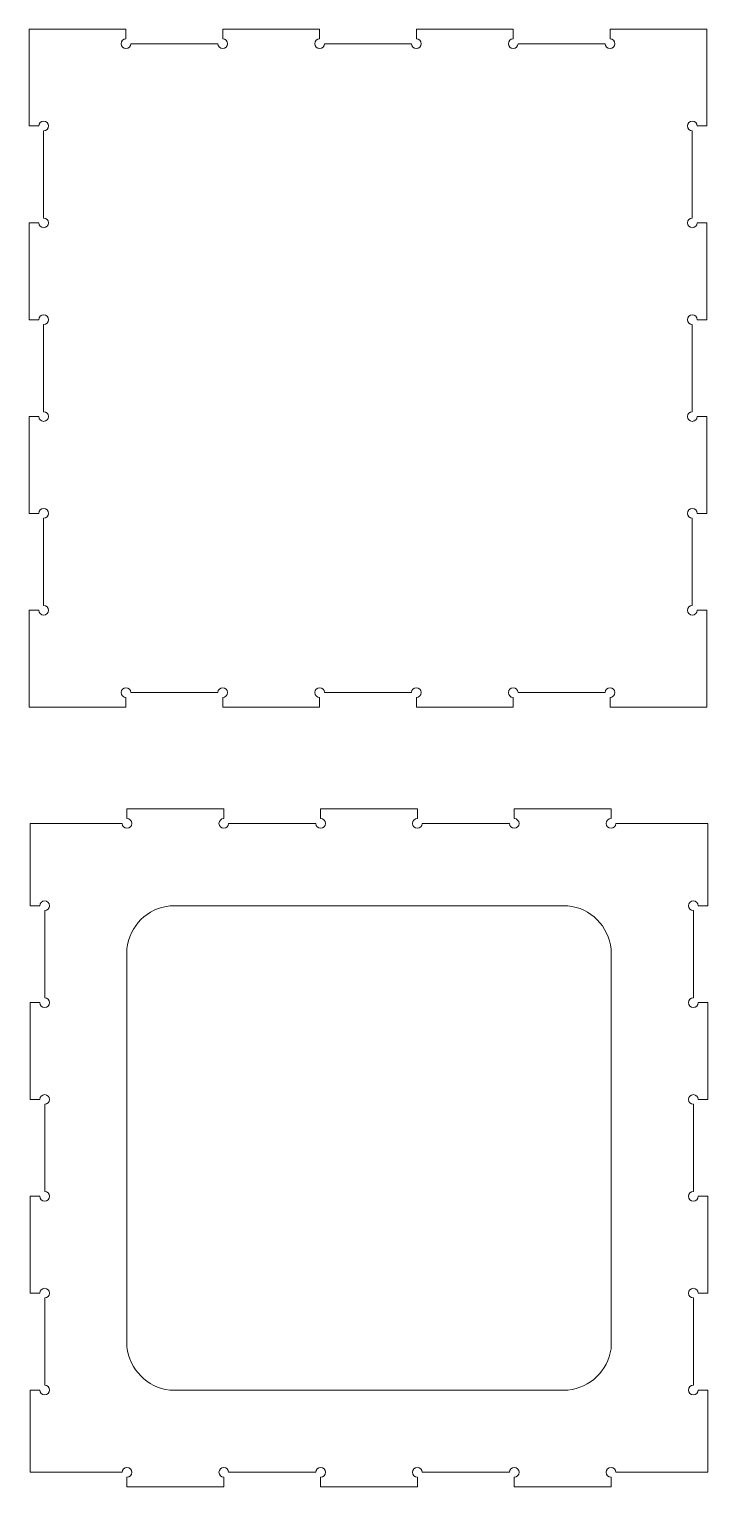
# Model space of a CAD drawing. Header units: centimetres. Extents: x -64 to 66, y 7 to 67.
# Drawn here: x -28.1 to -0.1, y 7.1 to 67.3 of the extents above; entities that cross this region are included whole.
import ezdxf

# ---------------------------------------------------------------- set-up
doc = ezdxf.new("R2010")
doc.units = ezdxf.units.CM
doc.header["$MEASUREMENT"] = 0
doc.layers.add('layer 1', color=7, linetype='Continuous')

msp = doc.modelspace()

# ---------------------------------------------------------------- linework, layer by layer
at = {"layer": 'layer 1', "color": 250, "lineweight": 20}
for points, knots in [([(-28.13626, 63.33333), (-28.13626, 63.33333), (-28.13626, 67.33333), (-28.13626, 67.33333), (-28.13626, 67.33333), (-28.13626, 67.33333), (-24.13627, 67.33333), (-24.13627, 67.33333)], [0, 0, 0, 0, 0.33333333, 0.33333333, 0.33333333, 0.33333333, 1, 1, 1, 1]), ([(-23.93627, 66.73333), (-23.93627, 66.62287), (-24.02581, 66.53333), (-24.13627, 66.53333), (-24.13627, 66.53333), (-24.24673, 66.53333), (-24.33627, 66.62287), (-24.33627, 66.73333), (-24.33627, 66.73333), (-24.33627, 66.84379), (-24.24673, 66.93333), (-24.13627, 66.93333)], [0, 0, 0, 0, 0.25, 0.25, 0.25, 0.25, 0.5, 0.5, 0.5, 0.5, 1, 1, 1, 1]), ([(-20.13627, 66.93333), (-20.02581, 66.93333), (-19.93627, 66.84379), (-19.93627, 66.73333), (-19.93627, 66.73333), (-19.93627, 66.62287), (-20.02581, 66.53333), (-20.13627, 66.53333), (-20.13627, 66.53333), (-20.24673, 66.53333), (-20.33627, 66.62287), (-20.33627, 66.73333)], [0, 0, 0, 0, 0.25, 0.25, 0.25, 0.25, 0.5, 0.5, 0.5, 0.5, 1, 1, 1, 1]), ([(-15.93626, 66.73333), (-15.93626, 66.62287), (-16.0258, 66.53333), (-16.13626, 66.53333), (-16.13626, 66.53333), (-16.24672, 66.53333), (-16.33626, 66.62287), (-16.33626, 66.73333), (-16.33626, 66.73333), (-16.33626, 66.84379), (-16.24672, 66.93333), (-16.13626, 66.93333)], [0, 0, 0, 0, 0.25, 0.25, 0.25, 0.25, 0.5, 0.5, 0.5, 0.5, 1, 1, 1, 1]), ([(-12.13626, 66.93333), (-12.0258, 66.93333), (-11.93626, 66.84379), (-11.93626, 66.73333), (-11.93626, 66.73333), (-11.93626, 66.62287), (-12.0258, 66.53333), (-12.13626, 66.53333), (-12.13626, 66.53333), (-12.24672, 66.53333), (-12.33626, 66.62287), (-12.33626, 66.73333)], [0, 0, 0, 0, 0.25, 0.25, 0.25, 0.25, 0.5, 0.5, 0.5, 0.5, 1, 1, 1, 1]), ([(-7.93627, 66.73333), (-7.93627, 66.62287), (-8.02581, 66.53333), (-8.13627, 66.53333), (-8.13627, 66.53333), (-8.24673, 66.53333), (-8.33627, 66.62287), (-8.33627, 66.73333), (-8.33627, 66.73333), (-8.33627, 66.84379), (-8.24673, 66.93333), (-8.13627, 66.93333)], [0, 0, 0, 0, 0.25, 0.25, 0.25, 0.25, 0.5, 0.5, 0.5, 0.5, 1, 1, 1, 1]), ([(-4.13627, 66.93333), (-4.02581, 66.93333), (-3.93627, 66.84379), (-3.93627, 66.73333), (-3.93627, 66.73333), (-3.93627, 66.62287), (-4.02581, 66.53333), (-4.13627, 66.53333), (-4.13627, 66.53333), (-4.24673, 66.53333), (-4.33627, 66.62287), (-4.33627, 66.73333)], [0, 0, 0, 0, 0.25, 0.25, 0.25, 0.25, 0.5, 0.5, 0.5, 0.5, 1, 1, 1, 1]), ([(-4.13627, 67.33333), (-4.13627, 67.33333), (-0.13626, 67.33333), (-0.13626, 67.33333), (-0.13626, 67.33333), (-0.13626, 67.33333), (-0.13626, 63.33333), (-0.13626, 63.33333)], [0, 0, 0, 0, 0.33333333, 0.33333333, 0.33333333, 0.33333333, 1, 1, 1, 1]), ([(-27.73626, 63.33333), (-27.73626, 63.44379), (-27.64672, 63.53333), (-27.53626, 63.53333), (-27.53626, 63.53333), (-27.4258, 63.53333), (-27.33626, 63.44379), (-27.33626, 63.33333), (-27.33626, 63.33333), (-27.33626, 63.22287), (-27.4258, 63.13333), (-27.53626, 63.13333)], [0, 0, 0, 0, 0.25, 0.25, 0.25, 0.25, 0.5, 0.5, 0.5, 0.5, 1, 1, 1, 1]), ([(-0.73626, 63.13333), (-0.84672, 63.13333), (-0.93626, 63.22287), (-0.93626, 63.33333), (-0.93626, 63.33333), (-0.93626, 63.44379), (-0.84672, 63.53333), (-0.73626, 63.53333), (-0.73626, 63.53333), (-0.6258, 63.53333), (-0.53626, 63.44379), (-0.53626, 63.33333)], [0, 0, 0, 0, 0.25, 0.25, 0.25, 0.25, 0.5, 0.5, 0.5, 0.5, 1, 1, 1, 1]), ([(-27.53626, 59.53333), (-27.4258, 59.53333), (-27.33626, 59.44379), (-27.33626, 59.33333), (-27.33626, 59.33333), (-27.33626, 59.22287), (-27.4258, 59.13333), (-27.53626, 59.13333), (-27.53626, 59.13333), (-27.64672, 59.13333), (-27.73626, 59.22287), (-27.73626, 59.33333)], [0, 0, 0, 0, 0.25, 0.25, 0.25, 0.25, 0.5, 0.5, 0.5, 0.5, 1, 1, 1, 1]), ([(-0.53626, 59.33333), (-0.53626, 59.22287), (-0.6258, 59.13333), (-0.73626, 59.13333), (-0.73626, 59.13333), (-0.84672, 59.13333), (-0.93626, 59.22287), (-0.93626, 59.33333), (-0.93626, 59.33333), (-0.93626, 59.44379), (-0.84672, 59.53333), (-0.73626, 59.53333)], [0, 0, 0, 0, 0.25, 0.25, 0.25, 0.25, 0.5, 0.5, 0.5, 0.5, 1, 1, 1, 1]), ([(-27.73626, 55.33333), (-27.73626, 55.44379), (-27.64672, 55.53333), (-27.53626, 55.53333), (-27.53626, 55.53333), (-27.4258, 55.53333), (-27.33626, 55.44379), (-27.33626, 55.33333), (-27.33626, 55.33333), (-27.33626, 55.22287), (-27.4258, 55.13333), (-27.53626, 55.13333)], [0, 0, 0, 0, 0.25, 0.25, 0.25, 0.25, 0.5, 0.5, 0.5, 0.5, 1, 1, 1, 1]), ([(-0.73626, 55.13333), (-0.84672, 55.13333), (-0.93626, 55.22287), (-0.93626, 55.33333), (-0.93626, 55.33333), (-0.93626, 55.44379), (-0.84672, 55.53333), (-0.73626, 55.53333), (-0.73626, 55.53333), (-0.6258, 55.53333), (-0.53626, 55.44379), (-0.53626, 55.33333)], [0, 0, 0, 0, 0.25, 0.25, 0.25, 0.25, 0.5, 0.5, 0.5, 0.5, 1, 1, 1, 1]), ([(-27.53626, 51.53333), (-27.4258, 51.53333), (-27.33626, 51.44379), (-27.33626, 51.33333), (-27.33626, 51.33333), (-27.33626, 51.22287), (-27.4258, 51.13333), (-27.53626, 51.13333), (-27.53626, 51.13333), (-27.64672, 51.13333), (-27.73626, 51.22287), (-27.73626, 51.33333)], [0, 0, 0, 0, 0.25, 0.25, 0.25, 0.25, 0.5, 0.5, 0.5, 0.5, 1, 1, 1, 1]), ([(-0.53626, 51.33333), (-0.53626, 51.22287), (-0.6258, 51.13333), (-0.73626, 51.13333), (-0.73626, 51.13333), (-0.84672, 51.13333), (-0.93626, 51.22287), (-0.93626, 51.33333), (-0.93626, 51.33333), (-0.93626, 51.44379), (-0.84672, 51.53333), (-0.73626, 51.53333)], [0, 0, 0, 0, 0.25, 0.25, 0.25, 0.25, 0.5, 0.5, 0.5, 0.5, 1, 1, 1, 1]), ([(-27.73626, 47.33333), (-27.73626, 47.44379), (-27.64672, 47.53333), (-27.53626, 47.53333), (-27.53626, 47.53333), (-27.4258, 47.53333), (-27.33626, 47.44379), (-27.33626, 47.33333), (-27.33626, 47.33333), (-27.33626, 47.22287), (-27.4258, 47.13333), (-27.53626, 47.13333)], [0, 0, 0, 0, 0.25, 0.25, 0.25, 0.25, 0.5, 0.5, 0.5, 0.5, 1, 1, 1, 1]), ([(-0.73626, 47.13333), (-0.84672, 47.13333), (-0.93626, 47.22287), (-0.93626, 47.33333), (-0.93626, 47.33333), (-0.93626, 47.44379), (-0.84672, 47.53333), (-0.73626, 47.53333), (-0.73626, 47.53333), (-0.6258, 47.53333), (-0.53626, 47.44379), (-0.53626, 47.33333)], [0, 0, 0, 0, 0.25, 0.25, 0.25, 0.25, 0.5, 0.5, 0.5, 0.5, 1, 1, 1, 1]), ([(-27.53626, 43.53333), (-27.4258, 43.53333), (-27.33626, 43.44379), (-27.33626, 43.33333), (-27.33626, 43.33333), (-27.33626, 43.22287), (-27.4258, 43.13333), (-27.53626, 43.13333), (-27.53626, 43.13333), (-27.64672, 43.13333), (-27.73626, 43.22287), (-27.73626, 43.33333)], [0, 0, 0, 0, 0.25, 0.25, 0.25, 0.25, 0.5, 0.5, 0.5, 0.5, 1, 1, 1, 1]), ([(-0.53626, 43.33333), (-0.53626, 43.22287), (-0.6258, 43.13333), (-0.73626, 43.13333), (-0.73626, 43.13333), (-0.84672, 43.13333), (-0.93626, 43.22287), (-0.93626, 43.33333), (-0.93626, 43.33333), (-0.93626, 43.44379), (-0.84672, 43.53333), (-0.73626, 43.53333)], [0, 0, 0, 0, 0.25, 0.25, 0.25, 0.25, 0.5, 0.5, 0.5, 0.5, 1, 1, 1, 1]), ([(-24.13627, 39.33333), (-24.13627, 39.33333), (-28.13626, 39.33333), (-28.13626, 39.33333), (-28.13626, 39.33333), (-28.13626, 39.33333), (-28.13626, 43.33333), (-28.13626, 43.33333)], [0, 0, 0, 0, 0.33333333, 0.33333333, 0.33333333, 0.33333333, 1, 1, 1, 1]), ([(-0.13626, 43.33333), (-0.13626, 43.33333), (-0.13626, 39.33333), (-0.13626, 39.33333), (-0.13626, 39.33333), (-0.13626, 39.33333), (-4.13627, 39.33333), (-4.13627, 39.33333)], [0, 0, 0, 0, 0.33333333, 0.33333333, 0.33333333, 0.33333333, 1, 1, 1, 1]), ([(-24.13627, 39.73333), (-24.24673, 39.73333), (-24.33627, 39.82287), (-24.33627, 39.93333), (-24.33627, 39.93333), (-24.33627, 40.04379), (-24.24673, 40.13333), (-24.13627, 40.13333), (-24.13627, 40.13333), (-24.02581, 40.13333), (-23.93627, 40.04379), (-23.93627, 39.93333)], [0, 0, 0, 0, 0.25, 0.25, 0.25, 0.25, 0.5, 0.5, 0.5, 0.5, 1, 1, 1, 1]), ([(-20.33627, 39.93333), (-20.33627, 40.04379), (-20.24673, 40.13333), (-20.13627, 40.13333), (-20.13627, 40.13333), (-20.02581, 40.13333), (-19.93627, 40.04379), (-19.93627, 39.93333), (-19.93627, 39.93333), (-19.93627, 39.82287), (-20.02581, 39.73333), (-20.13627, 39.73333)], [0, 0, 0, 0, 0.25, 0.25, 0.25, 0.25, 0.5, 0.5, 0.5, 0.5, 1, 1, 1, 1]), ([(-16.13626, 39.73333), (-16.24672, 39.73333), (-16.33626, 39.82287), (-16.33626, 39.93333), (-16.33626, 39.93333), (-16.33626, 40.04379), (-16.24672, 40.13333), (-16.13626, 40.13333), (-16.13626, 40.13333), (-16.0258, 40.13333), (-15.93626, 40.04379), (-15.93626, 39.93333)], [0, 0, 0, 0, 0.25, 0.25, 0.25, 0.25, 0.5, 0.5, 0.5, 0.5, 1, 1, 1, 1]), ([(-12.33626, 39.93333), (-12.33626, 40.04379), (-12.24672, 40.13333), (-12.13626, 40.13333), (-12.13626, 40.13333), (-12.0258, 40.13333), (-11.93626, 40.04379), (-11.93626, 39.93333), (-11.93626, 39.93333), (-11.93626, 39.82287), (-12.0258, 39.73333), (-12.13626, 39.73333)], [0, 0, 0, 0, 0.25, 0.25, 0.25, 0.25, 0.5, 0.5, 0.5, 0.5, 1, 1, 1, 1]), ([(-8.13627, 39.73333), (-8.24673, 39.73333), (-8.33627, 39.82287), (-8.33627, 39.93333), (-8.33627, 39.93333), (-8.33627, 40.04379), (-8.24673, 40.13333), (-8.13627, 40.13333), (-8.13627, 40.13333), (-8.02581, 40.13333), (-7.93627, 40.04379), (-7.93627, 39.93333)], [0, 0, 0, 0, 0.25, 0.25, 0.25, 0.25, 0.5, 0.5, 0.5, 0.5, 1, 1, 1, 1]), ([(-4.33627, 39.93333), (-4.33627, 40.04379), (-4.24673, 40.13333), (-4.13627, 40.13333), (-4.13627, 40.13333), (-4.02581, 40.13333), (-3.93627, 40.04379), (-3.93627, 39.93333), (-3.93627, 39.93333), (-3.93627, 39.82287), (-4.02581, 39.73333), (-4.13627, 39.73333)], [0, 0, 0, 0, 0.25, 0.25, 0.25, 0.25, 0.5, 0.5, 0.5, 0.5, 1, 1, 1, 1]), ([(-24.09372, 34.72624), (-23.98326, 34.72624), (-23.89372, 34.6367), (-23.89372, 34.52624), (-23.89372, 34.52624), (-23.89372, 34.41578), (-23.98326, 34.32624), (-24.09372, 34.32624), (-24.09372, 34.32624), (-24.20418, 34.32624), (-24.29372, 34.41578), (-24.29372, 34.52624)], [0, 0, 0, 0, 0.25, 0.25, 0.25, 0.25, 0.5, 0.5, 0.5, 0.5, 1, 1, 1, 1]), ([(-19.89373, 34.52624), (-19.89373, 34.41578), (-19.98327, 34.32624), (-20.09373, 34.32624), (-20.09373, 34.32624), (-20.20419, 34.32624), (-20.29373, 34.41578), (-20.29373, 34.52624), (-20.29373, 34.52624), (-20.29373, 34.6367), (-20.20419, 34.72624), (-20.09373, 34.72624)], [0, 0, 0, 0, 0.25, 0.25, 0.25, 0.25, 0.5, 0.5, 0.5, 0.5, 1, 1, 1, 1]), ([(-16.09373, 34.72624), (-15.98327, 34.72624), (-15.89373, 34.6367), (-15.89373, 34.52624), (-15.89373, 34.52624), (-15.89373, 34.41578), (-15.98327, 34.32624), (-16.09373, 34.32624), (-16.09373, 34.32624), (-16.20419, 34.32624), (-16.29373, 34.41578), (-16.29373, 34.52624)], [0, 0, 0, 0, 0.25, 0.25, 0.25, 0.25, 0.5, 0.5, 0.5, 0.5, 1, 1, 1, 1]), ([(-11.89372, 34.52624), (-11.89372, 34.41578), (-11.98326, 34.32624), (-12.09372, 34.32624), (-12.09372, 34.32624), (-12.20418, 34.32624), (-12.29372, 34.41578), (-12.29372, 34.52624), (-12.29372, 34.52624), (-12.29372, 34.6367), (-12.20418, 34.72624), (-12.09372, 34.72624)], [0, 0, 0, 0, 0.25, 0.25, 0.25, 0.25, 0.5, 0.5, 0.5, 0.5, 1, 1, 1, 1]), ([(-8.09372, 34.72624), (-7.98326, 34.72624), (-7.89372, 34.6367), (-7.89372, 34.52624), (-7.89372, 34.52624), (-7.89372, 34.41578), (-7.98326, 34.32624), (-8.09372, 34.32624), (-8.09372, 34.32624), (-8.20418, 34.32624), (-8.29372, 34.41578), (-8.29372, 34.52624)], [0, 0, 0, 0, 0.25, 0.25, 0.25, 0.25, 0.5, 0.5, 0.5, 0.5, 1, 1, 1, 1]), ([(-3.89373, 34.52624), (-3.89373, 34.41578), (-3.98327, 34.32624), (-4.09373, 34.32624), (-4.09373, 34.32624), (-4.20419, 34.32624), (-4.29373, 34.41578), (-4.29373, 34.52624), (-4.29373, 34.52624), (-4.29373, 34.6367), (-4.20419, 34.72624), (-4.09373, 34.72624)], [0, 0, 0, 0, 0.25, 0.25, 0.25, 0.25, 0.5, 0.5, 0.5, 0.5, 1, 1, 1, 1]), ([(-27.69373, 31.12624), (-27.69373, 31.2367), (-27.60419, 31.32624), (-27.49373, 31.32624), (-27.49373, 31.32624), (-27.38327, 31.32624), (-27.29373, 31.2367), (-27.29373, 31.12624), (-27.29373, 31.12624), (-27.29373, 31.01578), (-27.38327, 30.92624), (-27.49373, 30.92624)], [0, 0, 0, 0, 0.25, 0.25, 0.25, 0.25, 0.5, 0.5, 0.5, 0.5, 1, 1, 1, 1]), ([(-0.69372, 30.92624), (-0.80418, 30.92624), (-0.89372, 31.01578), (-0.89372, 31.12624), (-0.89372, 31.12624), (-0.89372, 31.2367), (-0.80418, 31.32624), (-0.69372, 31.32624), (-0.69372, 31.32624), (-0.58326, 31.32624), (-0.49372, 31.2367), (-0.49372, 31.12624)], [0, 0, 0, 0, 0.25, 0.25, 0.25, 0.25, 0.5, 0.5, 0.5, 0.5, 1, 1, 1, 1]), ([(-27.49373, 27.32624), (-27.38327, 27.32624), (-27.29373, 27.2367), (-27.29373, 27.12624), (-27.29373, 27.12624), (-27.29373, 27.01578), (-27.38327, 26.92624), (-27.49373, 26.92624), (-27.49373, 26.92624), (-27.60419, 26.92624), (-27.69373, 27.01578), (-27.69373, 27.12624)], [0, 0, 0, 0, 0.25, 0.25, 0.25, 0.25, 0.5, 0.5, 0.5, 0.5, 1, 1, 1, 1]), ([(-0.49372, 27.12624), (-0.49372, 27.01578), (-0.58326, 26.92624), (-0.69372, 26.92624), (-0.69372, 26.92624), (-0.80418, 26.92624), (-0.89372, 27.01578), (-0.89372, 27.12624), (-0.89372, 27.12624), (-0.89372, 27.2367), (-0.80418, 27.32624), (-0.69372, 27.32624)], [0, 0, 0, 0, 0.25, 0.25, 0.25, 0.25, 0.5, 0.5, 0.5, 0.5, 1, 1, 1, 1]), ([(-27.69373, 23.12624), (-27.69373, 23.2367), (-27.60419, 23.32624), (-27.49373, 23.32624), (-27.49373, 23.32624), (-27.38327, 23.32624), (-27.29373, 23.2367), (-27.29373, 23.12624), (-27.29373, 23.12624), (-27.29373, 23.01578), (-27.38327, 22.92624), (-27.49373, 22.92624)], [0, 0, 0, 0, 0.25, 0.25, 0.25, 0.25, 0.5, 0.5, 0.5, 0.5, 1, 1, 1, 1]), ([(-0.69372, 22.92624), (-0.80418, 22.92624), (-0.89372, 23.01578), (-0.89372, 23.12624), (-0.89372, 23.12624), (-0.89372, 23.2367), (-0.80418, 23.32624), (-0.69372, 23.32624), (-0.69372, 23.32624), (-0.58326, 23.32624), (-0.49372, 23.2367), (-0.49372, 23.12624)], [0, 0, 0, 0, 0.25, 0.25, 0.25, 0.25, 0.5, 0.5, 0.5, 0.5, 1, 1, 1, 1]), ([(-27.49373, 19.32624), (-27.38327, 19.32624), (-27.29373, 19.2367), (-27.29373, 19.12624), (-27.29373, 19.12624), (-27.29373, 19.01578), (-27.38327, 18.92624), (-27.49373, 18.92624), (-27.49373, 18.92624), (-27.60419, 18.92624), (-27.69373, 19.01578), (-27.69373, 19.12624)], [0, 0, 0, 0, 0.25, 0.25, 0.25, 0.25, 0.5, 0.5, 0.5, 0.5, 1, 1, 1, 1]), ([(-0.49372, 19.12624), (-0.49372, 19.01578), (-0.58326, 18.92624), (-0.69372, 18.92624), (-0.69372, 18.92624), (-0.80418, 18.92624), (-0.89372, 19.01578), (-0.89372, 19.12624), (-0.89372, 19.12624), (-0.89372, 19.2367), (-0.80418, 19.32624), (-0.69372, 19.32624)], [0, 0, 0, 0, 0.25, 0.25, 0.25, 0.25, 0.5, 0.5, 0.5, 0.5, 1, 1, 1, 1]), ([(-27.69373, 15.12624), (-27.69373, 15.2367), (-27.60419, 15.32624), (-27.49373, 15.32624), (-27.49373, 15.32624), (-27.38327, 15.32624), (-27.29373, 15.2367), (-27.29373, 15.12624), (-27.29373, 15.12624), (-27.29373, 15.01578), (-27.38327, 14.92624), (-27.49373, 14.92624)], [0, 0, 0, 0, 0.25, 0.25, 0.25, 0.25, 0.5, 0.5, 0.5, 0.5, 1, 1, 1, 1]), ([(-0.69372, 14.92624), (-0.80418, 14.92624), (-0.89372, 15.01578), (-0.89372, 15.12624), (-0.89372, 15.12624), (-0.89372, 15.2367), (-0.80418, 15.32624), (-0.69372, 15.32624), (-0.69372, 15.32624), (-0.58326, 15.32624), (-0.49372, 15.2367), (-0.49372, 15.12624)], [0, 0, 0, 0, 0.25, 0.25, 0.25, 0.25, 0.5, 0.5, 0.5, 0.5, 1, 1, 1, 1]), ([(-27.49373, 11.32624), (-27.38327, 11.32624), (-27.29373, 11.2367), (-27.29373, 11.12624), (-27.29373, 11.12624), (-27.29373, 11.01578), (-27.38327, 10.92624), (-27.49373, 10.92624), (-27.49373, 10.92624), (-27.60419, 10.92624), (-27.69373, 11.01578), (-27.69373, 11.12624)], [0, 0, 0, 0, 0.25, 0.25, 0.25, 0.25, 0.5, 0.5, 0.5, 0.5, 1, 1, 1, 1]), ([(-0.49372, 11.12624), (-0.49372, 11.01578), (-0.58326, 10.92624), (-0.69372, 10.92624), (-0.69372, 10.92624), (-0.80418, 10.92624), (-0.89372, 11.01578), (-0.89372, 11.12624), (-0.89372, 11.12624), (-0.89372, 11.2367), (-0.80418, 11.32624), (-0.69372, 11.32624)], [0, 0, 0, 0, 0.25, 0.25, 0.25, 0.25, 0.5, 0.5, 0.5, 0.5, 1, 1, 1, 1]), ([(-24.29372, 7.72624), (-24.29372, 7.8367), (-24.20418, 7.92624), (-24.09372, 7.92624), (-24.09372, 7.92624), (-23.98326, 7.92624), (-23.89372, 7.8367), (-23.89372, 7.72624), (-23.89372, 7.72624), (-23.89372, 7.61578), (-23.98326, 7.52624), (-24.09372, 7.52624)], [0, 0, 0, 0, 0.25, 0.25, 0.25, 0.25, 0.5, 0.5, 0.5, 0.5, 1, 1, 1, 1]), ([(-20.09373, 7.52624), (-20.20419, 7.52624), (-20.29373, 7.61578), (-20.29373, 7.72624), (-20.29373, 7.72624), (-20.29373, 7.8367), (-20.20419, 7.92624), (-20.09373, 7.92624), (-20.09373, 7.92624), (-19.98327, 7.92624), (-19.89373, 7.8367), (-19.89373, 7.72624)], [0, 0, 0, 0, 0.25, 0.25, 0.25, 0.25, 0.5, 0.5, 0.5, 0.5, 1, 1, 1, 1]), ([(-16.29373, 7.72624), (-16.29373, 7.8367), (-16.20419, 7.92624), (-16.09373, 7.92624), (-16.09373, 7.92624), (-15.98327, 7.92624), (-15.89373, 7.8367), (-15.89373, 7.72624), (-15.89373, 7.72624), (-15.89373, 7.61578), (-15.98327, 7.52624), (-16.09373, 7.52624)], [0, 0, 0, 0, 0.25, 0.25, 0.25, 0.25, 0.5, 0.5, 0.5, 0.5, 1, 1, 1, 1]), ([(-12.09372, 7.52624), (-12.20418, 7.52624), (-12.29372, 7.61578), (-12.29372, 7.72624), (-12.29372, 7.72624), (-12.29372, 7.8367), (-12.20418, 7.92624), (-12.09372, 7.92624), (-12.09372, 7.92624), (-11.98326, 7.92624), (-11.89372, 7.8367), (-11.89372, 7.72624)], [0, 0, 0, 0, 0.25, 0.25, 0.25, 0.25, 0.5, 0.5, 0.5, 0.5, 1, 1, 1, 1]), ([(-8.29372, 7.72624), (-8.29372, 7.8367), (-8.20418, 7.92624), (-8.09372, 7.92624), (-8.09372, 7.92624), (-7.98326, 7.92624), (-7.89372, 7.8367), (-7.89372, 7.72624), (-7.89372, 7.72624), (-7.89372, 7.61578), (-7.98326, 7.52624), (-8.09372, 7.52624)], [0, 0, 0, 0, 0.25, 0.25, 0.25, 0.25, 0.5, 0.5, 0.5, 0.5, 1, 1, 1, 1]), ([(-4.09373, 7.52624), (-4.20419, 7.52624), (-4.29373, 7.61578), (-4.29373, 7.72624), (-4.29373, 7.72624), (-4.29373, 7.8367), (-4.20419, 7.92624), (-4.09373, 7.92624), (-4.09373, 7.92624), (-3.98327, 7.92624), (-3.89373, 7.8367), (-3.89373, 7.72624)], [0, 0, 0, 0, 0.25, 0.25, 0.25, 0.25, 0.5, 0.5, 0.5, 0.5, 1, 1, 1, 1])]:
    msp.add_open_spline(points, degree=3, knots=knots, dxfattribs=at)
for points in [[(-24.13627, 67.33333), (-24.13627, 67.33333), (-24.13627, 66.93333), (-24.13627, 66.93333)], [(-20.13627, 67.33333), (-20.13627, 67.33333), (-16.13626, 67.33333), (-16.13626, 67.33333)], [(-20.13627, 67.33333), (-20.13627, 67.33333), (-20.13627, 66.93333), (-20.13627, 66.93333)], [(-16.13626, 67.33333), (-16.13626, 67.33333), (-16.13626, 66.93333), (-16.13626, 66.93333)], [(-12.13626, 67.33333), (-12.13626, 67.33333), (-8.13627, 67.33333), (-8.13627, 67.33333)], [(-12.13626, 67.33333), (-12.13626, 67.33333), (-12.13626, 66.93333), (-12.13626, 66.93333)], [(-8.13627, 67.33333), (-8.13627, 67.33333), (-8.13627, 66.93333), (-8.13627, 66.93333)], [(-4.13627, 67.33333), (-4.13627, 67.33333), (-4.13627, 66.93333), (-4.13627, 66.93333)], [(-23.93627, 66.73333), (-23.93627, 66.73333), (-20.33627, 66.73333), (-20.33627, 66.73333)], [(-15.93626, 66.73333), (-15.93626, 66.73333), (-12.33626, 66.73333), (-12.33626, 66.73333)], [(-7.93627, 66.73333), (-7.93627, 66.73333), (-4.33627, 66.73333), (-4.33627, 66.73333)], [(-27.73626, 63.33333), (-27.73626, 63.33333), (-28.13626, 63.33333), (-28.13626, 63.33333)], [(-0.53626, 63.33333), (-0.53626, 63.33333), (-0.13626, 63.33333), (-0.13626, 63.33333)], [(-27.53626, 63.13333), (-27.53626, 63.13333), (-27.53626, 59.53333), (-27.53626, 59.53333)], [(-0.73626, 63.13333), (-0.73626, 63.13333), (-0.73626, 59.53333), (-0.73626, 59.53333)], [(-28.13626, 55.33333), (-28.13626, 55.33333), (-28.13626, 59.33333), (-28.13626, 59.33333)], [(-27.73626, 59.33333), (-27.73626, 59.33333), (-28.13626, 59.33333), (-28.13626, 59.33333)], [(-0.53626, 59.33333), (-0.53626, 59.33333), (-0.13626, 59.33333), (-0.13626, 59.33333)], [(-0.13626, 59.33333), (-0.13626, 59.33333), (-0.13626, 55.33333), (-0.13626, 55.33333)], [(-27.73626, 55.33333), (-27.73626, 55.33333), (-28.13626, 55.33333), (-28.13626, 55.33333)], [(-27.53626, 55.13333), (-27.53626, 55.13333), (-27.53626, 51.53333), (-27.53626, 51.53333)], [(-0.73626, 51.53333), (-0.73626, 51.53333), (-0.73626, 55.13333), (-0.73626, 55.13333)], [(-0.53626, 55.33333), (-0.53626, 55.33333), (-0.13626, 55.33333), (-0.13626, 55.33333)], [(-28.13626, 47.33333), (-28.13626, 47.33333), (-28.13626, 51.33333), (-28.13626, 51.33333)], [(-27.73626, 51.33333), (-27.73626, 51.33333), (-28.13626, 51.33333), (-28.13626, 51.33333)], [(-0.53626, 51.33333), (-0.53626, 51.33333), (-0.13626, 51.33333), (-0.13626, 51.33333)], [(-0.13626, 51.33333), (-0.13626, 51.33333), (-0.13626, 47.33333), (-0.13626, 47.33333)], [(-27.73626, 47.33333), (-27.73626, 47.33333), (-28.13626, 47.33333), (-28.13626, 47.33333)], [(-27.53626, 47.13333), (-27.53626, 47.13333), (-27.53626, 43.53333), (-27.53626, 43.53333)], [(-0.73626, 43.53333), (-0.73626, 43.53333), (-0.73626, 47.13333), (-0.73626, 47.13333)], [(-0.53626, 47.33333), (-0.53626, 47.33333), (-0.13626, 47.33333), (-0.13626, 47.33333)], [(-27.73626, 43.33333), (-27.73626, 43.33333), (-28.13626, 43.33333), (-28.13626, 43.33333)], [(-0.53626, 43.33333), (-0.53626, 43.33333), (-0.13626, 43.33333), (-0.13626, 43.33333)], [(-23.93627, 39.93333), (-23.93627, 39.93333), (-20.33627, 39.93333), (-20.33627, 39.93333)], [(-15.93626, 39.93333), (-15.93626, 39.93333), (-12.33626, 39.93333), (-12.33626, 39.93333)], [(-7.93627, 39.93333), (-7.93627, 39.93333), (-4.33627, 39.93333), (-4.33627, 39.93333)], [(-24.13627, 39.73333), (-24.13627, 39.73333), (-24.13627, 39.33333), (-24.13627, 39.33333)], [(-20.13627, 39.73333), (-20.13627, 39.73333), (-20.13627, 39.33333), (-20.13627, 39.33333)], [(-16.13626, 39.33333), (-16.13626, 39.33333), (-20.13627, 39.33333), (-20.13627, 39.33333)], [(-16.13626, 39.73333), (-16.13626, 39.73333), (-16.13626, 39.33333), (-16.13626, 39.33333)], [(-12.13626, 39.73333), (-12.13626, 39.73333), (-12.13626, 39.33333), (-12.13626, 39.33333)], [(-8.13627, 39.33333), (-8.13627, 39.33333), (-12.13626, 39.33333), (-12.13626, 39.33333)], [(-8.13627, 39.73333), (-8.13627, 39.73333), (-8.13627, 39.33333), (-8.13627, 39.33333)], [(-4.13627, 39.73333), (-4.13627, 39.73333), (-4.13627, 39.33333), (-4.13627, 39.33333)], [(-24.09372, 35.12624), (-24.09372, 35.12624), (-24.09372, 34.72624), (-24.09372, 34.72624)], [(-24.09372, 35.12624), (-24.09372, 35.12624), (-20.09373, 35.12624), (-20.09373, 35.12624)], [(-20.09373, 35.12624), (-20.09373, 35.12624), (-20.09373, 34.72624), (-20.09373, 34.72624)], [(-16.09373, 35.12624), (-16.09373, 35.12624), (-16.09373, 34.72624), (-16.09373, 34.72624)], [(-16.09373, 35.12624), (-16.09373, 35.12624), (-12.09372, 35.12624), (-12.09372, 35.12624)], [(-12.09372, 35.12624), (-12.09372, 35.12624), (-12.09372, 34.72624), (-12.09372, 34.72624)], [(-8.09372, 35.12624), (-8.09372, 35.12624), (-8.09372, 34.72624), (-8.09372, 34.72624)], [(-8.09372, 35.12624), (-8.09372, 35.12624), (-4.09373, 35.12624), (-4.09373, 35.12624)], [(-4.09373, 35.12624), (-4.09373, 35.12624), (-4.09373, 34.72624), (-4.09373, 34.72624)], [(-28.09372, 31.12624), (-28.09372, 31.12624), (-28.09372, 34.52624), (-28.09372, 34.52624)], [(-24.29372, 34.52624), (-24.29372, 34.52624), (-28.09372, 34.52624), (-28.09372, 34.52624)], [(-19.89373, 34.52624), (-19.89373, 34.52624), (-16.29373, 34.52624), (-16.29373, 34.52624)], [(-11.89372, 34.52624), (-11.89372, 34.52624), (-8.29372, 34.52624), (-8.29372, 34.52624)], [(-3.89373, 34.52624), (-3.89373, 34.52624), (-0.09373, 34.52624), (-0.09373, 34.52624)], [(-0.09373, 34.52624), (-0.09373, 34.52624), (-0.09373, 31.12624), (-0.09373, 31.12624)], [(-27.69373, 31.12624), (-27.69373, 31.12624), (-28.09372, 31.12624), (-28.09372, 31.12624)], [(-27.49373, 30.92624), (-27.49373, 30.92624), (-27.49373, 27.32624), (-27.49373, 27.32624)], [(-24.09372, 29.3437), (-23.99676, 30.28465), (-23.24741, 31.03214), (-22.30561, 31.12624)], [(-22.30561, 31.12624), (-22.30561, 31.12624), (-5.88283, 31.12624), (-5.88283, 31.12624)], [(-5.88283, 31.12624), (-4.93775, 31.03182), (-4.18646, 30.27943), (-4.09373, 29.33386)], [(-0.69372, 30.92624), (-0.69372, 30.92624), (-0.69372, 27.32624), (-0.69372, 27.32624)], [(-0.49372, 31.12624), (-0.49372, 31.12624), (-0.09373, 31.12624), (-0.09373, 31.12624)], [(-24.09372, 12.91302), (-24.09372, 12.91302), (-24.09372, 29.3437), (-24.09372, 29.3437)], [(-4.09373, 29.33386), (-4.09373, 29.33386), (-4.09373, 12.83246), (-4.09373, 12.83246)], [(-28.09372, 23.12624), (-28.09372, 23.12624), (-28.09372, 27.12624), (-28.09372, 27.12624)], [(-27.69373, 27.12624), (-27.69373, 27.12624), (-28.09372, 27.12624), (-28.09372, 27.12624)], [(-0.49372, 27.12624), (-0.49372, 27.12624), (-0.09373, 27.12624), (-0.09373, 27.12624)], [(-0.09373, 27.12624), (-0.09373, 27.12624), (-0.09373, 23.12624), (-0.09373, 23.12624)], [(-27.69373, 23.12624), (-27.69373, 23.12624), (-28.09372, 23.12624), (-28.09372, 23.12624)], [(-27.49373, 22.92624), (-27.49373, 22.92624), (-27.49373, 19.32624), (-27.49373, 19.32624)], [(-0.69372, 19.32624), (-0.69372, 19.32624), (-0.69372, 22.92624), (-0.69372, 22.92624)], [(-0.49372, 23.12624), (-0.49372, 23.12624), (-0.09373, 23.12624), (-0.09373, 23.12624)], [(-28.09372, 15.12624), (-28.09372, 15.12624), (-28.09372, 19.12624), (-28.09372, 19.12624)], [(-27.69373, 19.12624), (-27.69373, 19.12624), (-28.09372, 19.12624), (-28.09372, 19.12624)], [(-0.49372, 19.12624), (-0.49372, 19.12624), (-0.09373, 19.12624), (-0.09373, 19.12624)], [(-0.09373, 19.12624), (-0.09373, 19.12624), (-0.09373, 15.12624), (-0.09373, 15.12624)], [(-27.69373, 15.12624), (-27.69373, 15.12624), (-28.09372, 15.12624), (-28.09372, 15.12624)], [(-0.49372, 15.12624), (-0.49372, 15.12624), (-0.09373, 15.12624), (-0.09373, 15.12624)], [(-27.49373, 14.92624), (-27.49373, 14.92624), (-27.49373, 11.32624), (-27.49373, 11.32624)], [(-0.69372, 11.32624), (-0.69372, 11.32624), (-0.69372, 14.92624), (-0.69372, 14.92624)], [(-22.3238, 11.12624), (-23.25882, 11.22857), (-24.00004, 11.97542), (-24.09372, 12.91302)], [(-4.09373, 12.83246), (-4.22237, 11.92723), (-4.95713, 11.21715), (-5.87398, 11.12624)], [(-28.09372, 7.72624), (-28.09372, 7.72624), (-28.09372, 11.12624), (-28.09372, 11.12624)], [(-27.69373, 11.12624), (-27.69373, 11.12624), (-28.09372, 11.12624), (-28.09372, 11.12624)], [(-5.87398, 11.12624), (-5.87398, 11.12624), (-22.3238, 11.12624), (-22.3238, 11.12624)], [(-0.49372, 11.12624), (-0.49372, 11.12624), (-0.09373, 11.12624), (-0.09373, 11.12624)], [(-0.09373, 11.12624), (-0.09373, 11.12624), (-0.09373, 7.72624), (-0.09373, 7.72624)], [(-24.29372, 7.72624), (-24.29372, 7.72624), (-28.09372, 7.72624), (-28.09372, 7.72624)], [(-24.09372, 7.52624), (-24.09372, 7.52624), (-24.09372, 7.12624), (-24.09372, 7.12624)], [(-20.09373, 7.52624), (-20.09373, 7.52624), (-20.09373, 7.12624), (-20.09373, 7.12624)], [(-19.89373, 7.72624), (-19.89373, 7.72624), (-16.29373, 7.72624), (-16.29373, 7.72624)], [(-16.09373, 7.52624), (-16.09373, 7.52624), (-16.09373, 7.12624), (-16.09373, 7.12624)], [(-12.09372, 7.52624), (-12.09372, 7.52624), (-12.09372, 7.12624), (-12.09372, 7.12624)], [(-11.89372, 7.72624), (-11.89372, 7.72624), (-8.29372, 7.72624), (-8.29372, 7.72624)], [(-8.09372, 7.52624), (-8.09372, 7.52624), (-8.09372, 7.12624), (-8.09372, 7.12624)], [(-4.09373, 7.52624), (-4.09373, 7.52624), (-4.09373, 7.12624), (-4.09373, 7.12624)], [(-3.89373, 7.72624), (-3.89373, 7.72624), (-0.09373, 7.72624), (-0.09373, 7.72624)], [(-24.09372, 7.12624), (-24.09372, 7.12624), (-20.09373, 7.12624), (-20.09373, 7.12624)], [(-16.09373, 7.12624), (-16.09373, 7.12624), (-12.09372, 7.12624), (-12.09372, 7.12624)], [(-8.09372, 7.12624), (-8.09372, 7.12624), (-4.09373, 7.12624), (-4.09373, 7.12624)]]:
    msp.add_open_spline(points, degree=3, dxfattribs=at)

doc.saveas('drawing.dxf')
